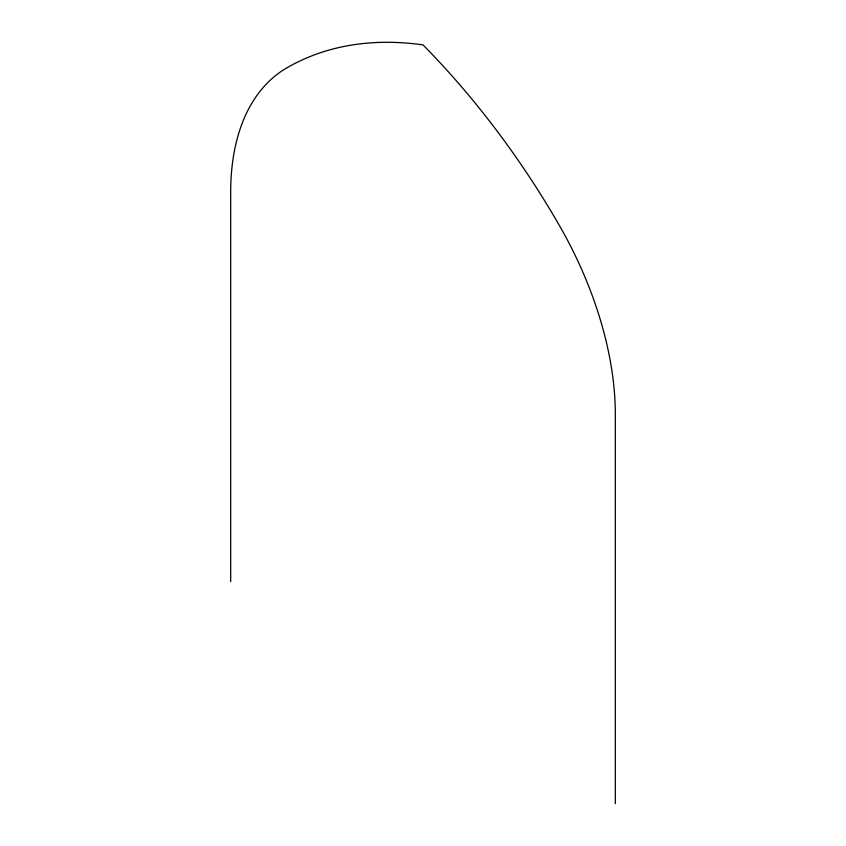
<?xml version="1.0" encoding="UTF-8"?>
<svg xmlns="http://www.w3.org/2000/svg" width="846" height="846" viewBox="0 0 846 846"><rect width="100%" height="100%" fill="white"/><g stroke="black" fill="none" stroke-linecap="round" stroke-linejoin="round"><path stroke-width="1.27" d="M615.317 803.7L615.317 414.36A271.978 157.028 60 0 0 558.995 224.803A543.957 314.056 60 0 0 423 44.891A543.957 314.056 60 0 0 287.005 67.775A271.978 157.028 60 0 0 230.683 192.285L230.683 581.636"/></g></svg>
